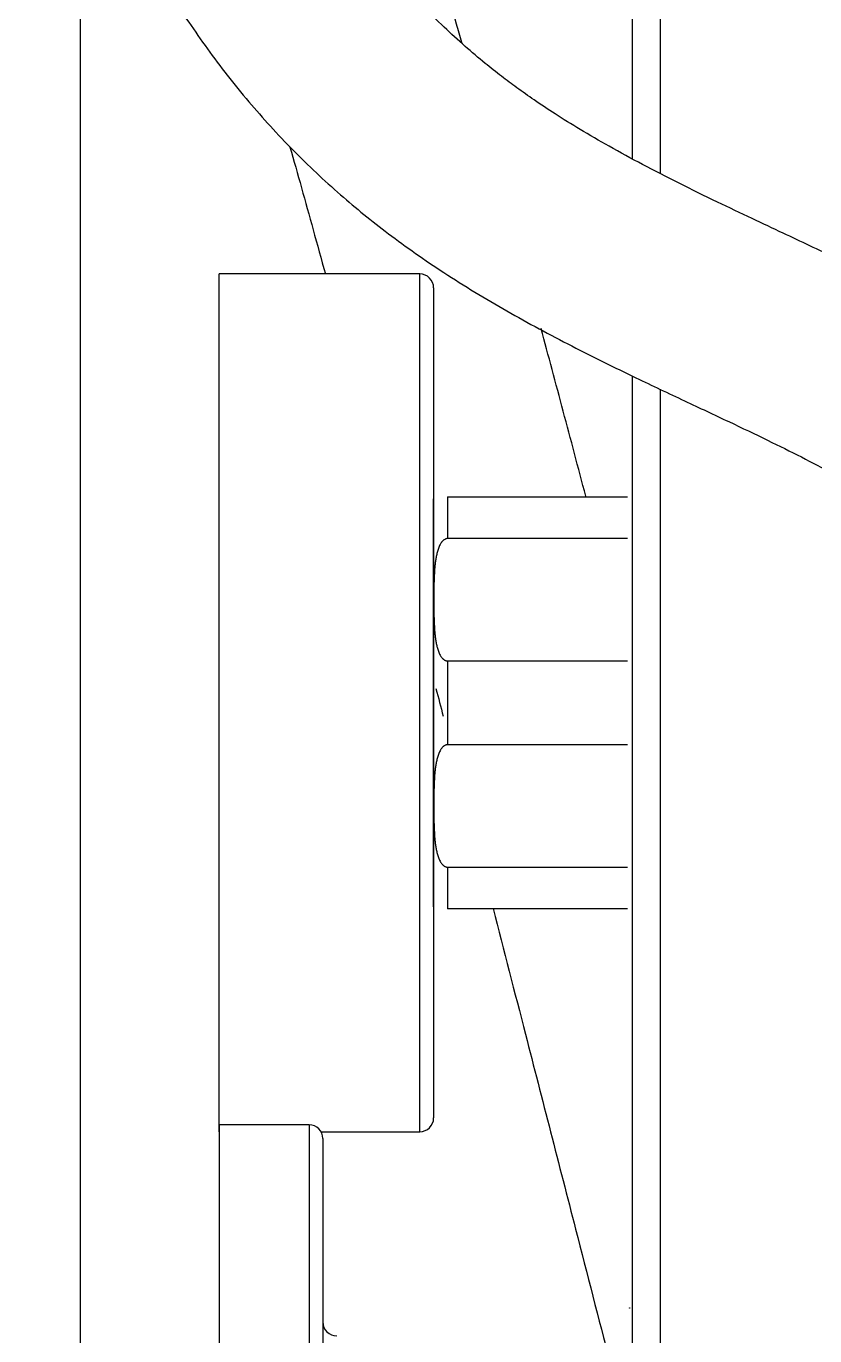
# Model space of a CAD drawing. Header units: millimetres. Extents: x -33000 to 294000, y 0 to 42408.
# Drawn here: x 57312.3 to 57369.3, y 15204.9 to 15299.5 of the extents above; entities that cross this region are included whole.
import ezdxf

# ---------------------------------------------------------------- set-up
doc = ezdxf.new("R2010")
doc.units = ezdxf.units.MM
doc.header["$LTSCALE"] = 50
doc.layers.add('arch', color=8, linetype='Continuous')

msp = doc.modelspace()

# ---------------------------------------------------------------- linework, layer by layer
at = {"layer": 'arch'}
for p, q in [((57316.206, 15654.605), (57316.206, 14754.605)), ((57326.241, 15250.605), (57326.241, 15281.605)), ((57340.741, 15281.605), (57326.241, 15281.605)), ((57340.741, 15219.605), (57340.741, 15281.605)), ((57341.741, 15280.605), (57341.741, 15220.605)), ((57341.741, 15235.855), (57341.741, 15265.355)), ((57342.741, 15265.505), (57355.741, 15265.505)), ((57342.741, 15265.505), (57342.741, 15262.475)), ((57355.741, 15262.475), (57342.741, 15262.475)), ((57342.741, 15253.634), (57355.741, 15253.634)), ((57342.741, 15253.634), (57342.741, 15247.575)), ((57326.241, 15219.605), (57326.241, 15250.605)), ((57355.741, 15247.575), (57342.741, 15247.575)), ((57342.741, 15238.734), (57342.741, 15235.705)), ((57342.741, 15238.734), (57355.741, 15238.734)), ((57355.741, 15235.705), (57342.741, 15235.705)), ((57326.241, 15220.105), (57326.241, 15169.105)), ((57332.741, 15220.105), (57326.241, 15220.105)), ((57332.741, 15220.105), (57332.741, 15169.105)), ((57333.607, 15219.605), (57340.741, 15219.605)), ((57333.741, 15219.105), (57333.741, 15170.105))]:
    msp.add_line(p, q, dxfattribs=at)
for centre, start, end in [((57340.741, 15280.605), 0, 90), ((57340.741, 15220.605), 270, 0), ((57332.741, 15219.105), 0, 90), ((57334.741, 15205.855), 180, 270)]:
    msp.add_arc(centre, 1, start, end, dxfattribs=at)
for points, degree in [([(57356.1, 15289.914, 0), (57356.1, 15442.605, 0)], 1), ([(57358.1, 15442.605, 0), (57358.1, 15288.86, 0)], 1), ([(57356.1, 15199.247, 0), (57356.1, 15274.22, 0)], 1), ([(57358.1, 15273.267, 0), (57358.1, 15199.247, 0)], 1), ([(57341.91, 15251.632, 0), (57342.082, 15250.971, 0), (57342.255, 15250.309, 0), (57342.427, 15249.647, 0)], 3)]:
    msp.add_open_spline(points, degree=degree, dxfattribs=at)
for points, knots in [([(57343.769, 15298.339, 0), (57343.642, 15298.785, 0), (57342.964, 15301.146, 0), (57341.785, 15305.186, 0), (57340.332, 15310.036, 0), (57338.985, 15314.403, 0), (57337.789, 15318.161, 0), (57336.732, 15321.37, 0), (57335.77, 15324.201, 0), (57334.771, 15327.031, 0), (57333.662, 15330.024, 0), (57332.482, 15333, 0), (57331.323, 15335.676, 0), (57330.22, 15337.954, 0), (57329.201, 15339.791, 0), (57328.289, 15341.192, 0), (57327.454, 15342.267, 0), (57326.625, 15343.174, 0), (57325.347, 15344.249, 0), (57323.614, 15345.173, 0), (57321.511, 15345.709, 0), (57319.187, 15345.59, 0), (57317.038, 15344.783, 0), (57315.542, 15343.688, 0), (57314.503, 15342.523, 0), (57313.857, 15341.506, 0), (57313.48, 15340.747, 0), (57313.162, 15339.959, 0), (57312.89, 15339.081, 0), (57312.662, 15338.089, 0), (57312.465, 15336.855, 0), (57312.337, 15335.399, 0), (57312.296, 15333.755, 0), (57312.337, 15332.12, 0), (57312.434, 15330.608, 0), (57312.599, 15328.898, 0), (57312.858, 15326.917, 0), (57313.288, 15324.444, 0), (57313.878, 15321.784, 0), (57314.64, 15319.02, 0), (57315.676, 15315.871, 0), (57317.013, 15312.47, 0), (57318.692, 15308.886, 0), (57320.592, 15305.351, 0), (57322.784, 15301.673, 0), (57325.33, 15297.878, 0), (57328.241, 15294.132, 0), (57331.452, 15290.606, 0), (57334.858, 15287.393, 0), (57338.491, 15284.436, 0), (57342.487, 15281.63, 0), (57346.965, 15278.919, 0), (57351.652, 15276.401, 0), (57355.982, 15274.266, 0), (57359.791, 15272.467, 0), (57362.984, 15270.97, 0), (57365.812, 15269.62, 0), (57368.288, 15268.394, 0), (57370.275, 15267.356, 0), (57371.869, 15266.48, 0), (57373.139, 15265.75, 0), (57374.445, 15264.966, 0), (57375.942, 15264.017, 0), (57377.681, 15262.837, 0), (57379.637, 15261.393, 0), (57381.765, 15259.667, 0), (57384.052, 15257.64, 0), (57386.201, 15255.583, 0), (57387.588, 15254.193, 0), (57388.174, 15253.6, 0)], [0, 0, 0, 0, 0.002402, 0.012822, 0.022862, 0.031953, 0.041591, 0.049804, 0.057078, 0.065589, 0.075662, 0.087423, 0.100212, 0.112465, 0.124066, 0.134938, 0.14339, 0.151502, 0.160466, 0.167922, 0.176056, 0.184411, 0.191859, 0.199965, 0.206744, 0.21219, 0.217097, 0.223024, 0.230036, 0.23816, 0.247424, 0.260726, 0.274526, 0.287305, 0.299016, 0.309624, 0.327234, 0.346233, 0.366797, 0.388823, 0.410891, 0.441474, 0.471024, 0.500223, 0.53021, 0.561057, 0.591924, 0.620712, 0.647368, 0.671723, 0.697531, 0.724554, 0.751108, 0.776769, 0.796252, 0.814395, 0.830904, 0.84598, 0.860444, 0.869383, 0.878121, 0.886896, 0.897619, 0.910691, 0.92579, 0.943097, 0.962569, 0.984147, 1, 1, 1, 1]), ([(57398.554, 15262.848, 0), (57398.207, 15263.203, 0), (57397.045, 15264.388, 0), (57395.09, 15266.346, 0), (57392.681, 15268.631, 0), (57390.256, 15270.774, 0), (57387.635, 15272.898, 0), (57384.631, 15275.079, 0), (57381.486, 15277.097, 0), (57378.403, 15278.879, 0), (57375.71, 15280.32, 0), (57373.2, 15281.588, 0), (57370.958, 15282.677, 0), (57368.911, 15283.65, 0), (57366.878, 15284.606, 0), (57364.646, 15285.654, 0), (57362.128, 15286.849, 0), (57359.477, 15288.147, 0), (57356.866, 15289.487, 0), (57354.477, 15290.786, 0), (57352.37, 15292.009, 0), (57350.568, 15293.129, 0), (57349.052, 15294.138, 0), (57347.769, 15295.044, 0), (57346.599, 15295.919, 0), (57345.345, 15296.913, 0), (57343.951, 15298.097, 0), (57342.435, 15299.492, 0), (57340.877, 15301.058, 0), (57339.311, 15302.785, 0), (57337.669, 15304.788, 0), (57336.084, 15306.954, 0), (57334.62, 15309.181, 0), (57333.345, 15311.289, 0), (57332.23, 15313.264, 0), (57331.238, 15315.152, 0), (57330.343, 15317.014, 0), (57329.505, 15318.953, 0), (57328.766, 15320.896, 0), (57328.131, 15322.812, 0), (57327.61, 15324.635, 0), (57327.186, 15326.407, 0), (57326.862, 15328.069, 0), (57326.623, 15329.593, 0), (57326.468, 15330.896, 0), (57326.375, 15331.946, 0), (57326.32, 15332.848, 0), (57326.292, 15333.685, 0), (57326.293, 15334.391, 0), (57326.302, 15334.797, 0), (57326.292, 15334.901, 0), (57326.28, 15334.914, 0)], [0, 0, 0, 0, 0.0087569, 0.0291666, 0.0481263, 0.0655636, 0.082947, 0.1025636, 0.1244691, 0.140388, 0.1554253, 0.1689002, 0.1807908, 0.1910894, 0.2015427, 0.2137453, 0.2277044, 0.2434234, 0.2587888, 0.2734129, 0.2866866, 0.298605, 0.3091656, 0.3183675, 0.3268702, 0.3363666, 0.3485088, 0.3620438, 0.3769628, 0.3932545, 0.4107109, 0.4329158, 0.4538942, 0.4736599, 0.493506, 0.5119877, 0.5301413, 0.5492772, 0.569369, 0.5868021, 0.6046622, 0.6217005, 0.6376579, 0.6525469, 0.6667693, 0.677429, 0.689201, 0.7020371, 0.7156121, 0.7277434, 0.7360933, 0.7360933, 0.7360933, 0.7360933]), ([(57331.364, 15290.781, 0), (57331.912, 15288.841, 0), (57332.757, 15285.818, 0), (57333.621, 15282.683, 0), (57333.917, 15281.605, 0)], [0.95796098, 0.95796098, 0.95796098, 0.95796098, 0.96754744, 0.97248983, 0.97248983, 0.97248983, 0.97248983]), ([(57352.731, 15265.549, 0), (57352.185, 15267.614, 0), (57351.1, 15271.703, 0), (57350.029, 15275.695, 0), (57349.499, 15277.661, 0)], [0, 0, 0, 0, 0.500257, 1, 1, 1, 1]), ([(57342.741, 15262.475, 0), (57342.711, 15262.475, 0), (57342.683, 15262.472, 0), (57342.642, 15262.462, 0), (57342.628, 15262.458, 0), (57342.601, 15262.449, 0), (57342.588, 15262.444, 0), (57342.55, 15262.427, 0), (57342.526, 15262.413, 0), (57342.491, 15262.39, 0), (57342.48, 15262.382, 0), (57342.459, 15262.366, 0), (57342.448, 15262.357, 0), (57342.418, 15262.331, 0), (57342.399, 15262.312, 0), (57342.363, 15262.274, 0), (57342.346, 15262.254, 0), (57342.322, 15262.223, 0), (57342.314, 15262.213, 0), (57342.299, 15262.192, 0), (57342.276, 15262.16, 0), (57342.256, 15262.128, 0), (57342.216, 15262.062, 0), (57342.193, 15262.018, 0), (57342.149, 15261.928, 0), (57342.129, 15261.882, 0), (57342.092, 15261.789, 0), (57342.075, 15261.742, 0), (57342.043, 15261.647, 0), (57342.028, 15261.6, 0), (57341.987, 15261.457, 0), (57341.964, 15261.361, 0), (57341.923, 15261.169, 0), (57341.906, 15261.072, 0), (57341.875, 15260.879, 0), (57341.862, 15260.783, 0), (57341.839, 15260.589, 0), (57341.83, 15260.492, 0), (57341.804, 15260.2, 0), (57341.792, 15260.005, 0), (57341.774, 15259.615, 0), (57341.767, 15259.419, 0), (57341.759, 15259.028, 0), (57341.756, 15258.833, 0), (57341.753, 15258.442, 0), (57341.752, 15258.246, 0), (57341.752, 15257.855, 0), (57341.753, 15257.66, 0), (57341.756, 15257.269, 0), (57341.759, 15257.073, 0), (57341.768, 15256.682, 0), (57341.774, 15256.487, 0), (57341.792, 15256.096, 0), (57341.804, 15255.901, 0), (57341.83, 15255.609, 0), (57341.84, 15255.511, 0), (57341.864, 15255.317, 0), (57341.877, 15255.22, 0), (57341.908, 15255.026, 0), (57341.925, 15254.93, 0), (57341.967, 15254.737, 0), (57341.99, 15254.642, 0), (57342.031, 15254.499, 0), (57342.046, 15254.452, 0), (57342.078, 15254.358, 0), (57342.095, 15254.312, 0), (57342.132, 15254.22, 0), (57342.152, 15254.174, 0), (57342.196, 15254.085, 0), (57342.22, 15254.04, 0), (57342.259, 15253.975, 0), (57342.273, 15253.954, 0), (57342.302, 15253.912, 0), (57342.318, 15253.891, 0), (57342.35, 15253.851, 0), (57342.367, 15253.831, 0), (57342.394, 15253.803, 0), (57342.403, 15253.794, 0), (57342.422, 15253.775, 0), (57342.432, 15253.767, 0), (57342.462, 15253.741, 0), (57342.483, 15253.725, 0), (57342.516, 15253.703, 0), (57342.528, 15253.696, 0), (57342.552, 15253.682, 0), (57342.564, 15253.676, 0), (57342.602, 15253.659, 0), (57342.628, 15253.65, 0), (57342.67, 15253.641, 0), (57342.684, 15253.638, 0), (57342.712, 15253.635, 0), (57342.726, 15253.634, 0), (57342.741, 15253.634, 0)], [0, 0, 0, 0, 0.007813, 0.007813, 0.011719, 0.011719, 0.015625, 0.015625, 0.023438, 0.023438, 0.027344, 0.027344, 0.03125, 0.03125, 0.039063, 0.039063, 0.046875, 0.046875, 0.050781, 0.050781, 0.054688, 0.0625, 0.0625, 0.078125, 0.078125, 0.09375, 0.09375, 0.109375, 0.109375, 0.125, 0.125, 0.15625, 0.15625, 0.1875, 0.1875, 0.21875, 0.21875, 0.25, 0.25, 0.3125, 0.3125, 0.375, 0.375, 0.4375, 0.4375, 0.5, 0.5, 0.5625, 0.5625, 0.625, 0.625, 0.6875, 0.6875, 0.75, 0.75, 0.78125, 0.78125, 0.8125, 0.8125, 0.84375, 0.84375, 0.875, 0.875, 0.890625, 0.890625, 0.90625, 0.90625, 0.921875, 0.921875, 0.9375, 0.9375, 0.945313, 0.945313, 0.953125, 0.953125, 0.960938, 0.960938, 0.964844, 0.964844, 0.96875, 0.96875, 0.976562, 0.976562, 0.980469, 0.980469, 0.984375, 0.984375, 0.992187, 0.992187, 0.996094, 0.996094, 1, 1, 1, 1]), ([(57342.741, 15262.475, 0), (57342.711, 15262.475, 0), (57342.683, 15262.472, 0), (57342.642, 15262.462, 0), (57342.628, 15262.458, 0), (57342.601, 15262.449, 0), (57342.588, 15262.444, 0), (57342.55, 15262.427, 0), (57342.526, 15262.413, 0), (57342.491, 15262.39, 0), (57342.48, 15262.382, 0), (57342.459, 15262.366, 0), (57342.448, 15262.357, 0), (57342.418, 15262.331, 0), (57342.399, 15262.312, 0), (57342.363, 15262.274, 0), (57342.346, 15262.254, 0), (57342.322, 15262.223, 0), (57342.314, 15262.213, 0), (57342.299, 15262.192, 0), (57342.276, 15262.16, 0), (57342.256, 15262.128, 0), (57342.216, 15262.062, 0), (57342.193, 15262.018, 0), (57342.149, 15261.928, 0), (57342.129, 15261.882, 0), (57342.092, 15261.789, 0), (57342.075, 15261.742, 0), (57342.043, 15261.647, 0), (57342.028, 15261.6, 0), (57341.987, 15261.457, 0), (57341.964, 15261.361, 0), (57341.923, 15261.169, 0), (57341.906, 15261.072, 0), (57341.875, 15260.879, 0), (57341.862, 15260.783, 0), (57341.839, 15260.589, 0), (57341.83, 15260.492, 0), (57341.804, 15260.2, 0), (57341.792, 15260.005, 0), (57341.774, 15259.615, 0), (57341.767, 15259.419, 0), (57341.759, 15259.028, 0), (57341.756, 15258.833, 0), (57341.753, 15258.442, 0), (57341.752, 15258.246, 0), (57341.752, 15257.855, 0), (57341.753, 15257.66, 0), (57341.756, 15257.269, 0), (57341.759, 15257.073, 0), (57341.768, 15256.682, 0), (57341.774, 15256.487, 0), (57341.792, 15256.096, 0), (57341.804, 15255.901, 0), (57341.83, 15255.609, 0), (57341.84, 15255.511, 0), (57341.864, 15255.317, 0), (57341.877, 15255.22, 0), (57341.908, 15255.026, 0), (57341.925, 15254.93, 0), (57341.967, 15254.737, 0), (57341.99, 15254.642, 0), (57342.031, 15254.499, 0), (57342.046, 15254.452, 0), (57342.078, 15254.358, 0), (57342.095, 15254.312, 0), (57342.132, 15254.22, 0), (57342.152, 15254.174, 0), (57342.196, 15254.085, 0), (57342.22, 15254.04, 0), (57342.259, 15253.975, 0), (57342.273, 15253.954, 0), (57342.302, 15253.912, 0), (57342.318, 15253.891, 0), (57342.35, 15253.851, 0), (57342.367, 15253.831, 0), (57342.394, 15253.803, 0), (57342.403, 15253.794, 0), (57342.422, 15253.775, 0), (57342.432, 15253.767, 0), (57342.462, 15253.741, 0), (57342.483, 15253.725, 0), (57342.516, 15253.703, 0), (57342.528, 15253.696, 0), (57342.552, 15253.682, 0), (57342.564, 15253.676, 0), (57342.602, 15253.659, 0), (57342.628, 15253.65, 0), (57342.67, 15253.641, 0), (57342.684, 15253.638, 0), (57342.712, 15253.635, 0), (57342.726, 15253.634, 0), (57342.741, 15253.634, 0)], [0, 0, 0, 0, 0.007813, 0.007813, 0.011719, 0.011719, 0.015625, 0.015625, 0.023438, 0.023438, 0.027344, 0.027344, 0.03125, 0.03125, 0.039063, 0.039063, 0.046875, 0.046875, 0.050781, 0.050781, 0.054688, 0.0625, 0.0625, 0.078125, 0.078125, 0.09375, 0.09375, 0.109375, 0.109375, 0.125, 0.125, 0.15625, 0.15625, 0.1875, 0.1875, 0.21875, 0.21875, 0.25, 0.25, 0.3125, 0.3125, 0.375, 0.375, 0.4375, 0.4375, 0.5, 0.5, 0.5625, 0.5625, 0.625, 0.625, 0.6875, 0.6875, 0.75, 0.75, 0.78125, 0.78125, 0.8125, 0.8125, 0.84375, 0.84375, 0.875, 0.875, 0.890625, 0.890625, 0.90625, 0.90625, 0.921875, 0.921875, 0.9375, 0.9375, 0.945313, 0.945313, 0.953125, 0.953125, 0.960938, 0.960938, 0.964844, 0.964844, 0.96875, 0.96875, 0.976562, 0.976562, 0.980469, 0.980469, 0.984375, 0.984375, 0.992187, 0.992187, 0.996094, 0.996094, 1, 1, 1, 1]), ([(57342.741, 15247.575, 0), (57342.711, 15247.575, 0), (57342.683, 15247.572, 0), (57342.642, 15247.562, 0), (57342.628, 15247.558, 0), (57342.601, 15247.549, 0), (57342.588, 15247.544, 0), (57342.55, 15247.527, 0), (57342.526, 15247.513, 0), (57342.491, 15247.49, 0), (57342.48, 15247.482, 0), (57342.459, 15247.466, 0), (57342.448, 15247.457, 0), (57342.418, 15247.431, 0), (57342.399, 15247.412, 0), (57342.363, 15247.374, 0), (57342.346, 15247.354, 0), (57342.322, 15247.323, 0), (57342.314, 15247.313, 0), (57342.299, 15247.292, 0), (57342.276, 15247.26, 0), (57342.256, 15247.228, 0), (57342.216, 15247.162, 0), (57342.193, 15247.118, 0), (57342.149, 15247.028, 0), (57342.129, 15246.982, 0), (57342.092, 15246.889, 0), (57342.075, 15246.842, 0), (57342.043, 15246.747, 0), (57342.028, 15246.7, 0), (57341.987, 15246.557, 0), (57341.964, 15246.461, 0), (57341.923, 15246.269, 0), (57341.906, 15246.172, 0), (57341.875, 15245.979, 0), (57341.862, 15245.883, 0), (57341.839, 15245.689, 0), (57341.83, 15245.592, 0), (57341.804, 15245.3, 0), (57341.792, 15245.105, 0), (57341.774, 15244.715, 0), (57341.767, 15244.519, 0), (57341.759, 15244.128, 0), (57341.756, 15243.933, 0), (57341.753, 15243.542, 0), (57341.752, 15243.346, 0), (57341.752, 15242.955, 0), (57341.753, 15242.76, 0), (57341.756, 15242.369, 0), (57341.759, 15242.173, 0), (57341.768, 15241.782, 0), (57341.774, 15241.587, 0), (57341.792, 15241.196, 0), (57341.804, 15241.001, 0), (57341.83, 15240.709, 0), (57341.84, 15240.611, 0), (57341.864, 15240.417, 0), (57341.877, 15240.32, 0), (57341.908, 15240.126, 0), (57341.925, 15240.03, 0), (57341.967, 15239.837, 0), (57341.99, 15239.742, 0), (57342.031, 15239.599, 0), (57342.046, 15239.552, 0), (57342.078, 15239.458, 0), (57342.095, 15239.412, 0), (57342.132, 15239.32, 0), (57342.152, 15239.274, 0), (57342.196, 15239.185, 0), (57342.22, 15239.14, 0), (57342.259, 15239.075, 0), (57342.273, 15239.054, 0), (57342.302, 15239.012, 0), (57342.318, 15238.991, 0), (57342.35, 15238.951, 0), (57342.367, 15238.931, 0), (57342.394, 15238.903, 0), (57342.403, 15238.894, 0), (57342.422, 15238.875, 0), (57342.432, 15238.867, 0), (57342.462, 15238.841, 0), (57342.483, 15238.825, 0), (57342.516, 15238.803, 0), (57342.528, 15238.796, 0), (57342.552, 15238.782, 0), (57342.564, 15238.776, 0), (57342.602, 15238.759, 0), (57342.628, 15238.75, 0), (57342.67, 15238.741, 0), (57342.684, 15238.738, 0), (57342.712, 15238.735, 0), (57342.726, 15238.734, 0), (57342.741, 15238.734, 0)], [0, 0, 0, 0, 0.007812, 0.007812, 0.011719, 0.011719, 0.015625, 0.015625, 0.023437, 0.023437, 0.027344, 0.027344, 0.03125, 0.03125, 0.039062, 0.039062, 0.046875, 0.046875, 0.050781, 0.050781, 0.054687, 0.0625, 0.0625, 0.078125, 0.078125, 0.09375, 0.09375, 0.109375, 0.109375, 0.125, 0.125, 0.15625, 0.15625, 0.1875, 0.1875, 0.21875, 0.21875, 0.25, 0.25, 0.3125, 0.3125, 0.375, 0.375, 0.4375, 0.4375, 0.5, 0.5, 0.5625, 0.5625, 0.625, 0.625, 0.6875, 0.6875, 0.75, 0.75, 0.78125, 0.78125, 0.8125, 0.8125, 0.84375, 0.84375, 0.875, 0.875, 0.890625, 0.890625, 0.90625, 0.90625, 0.921875, 0.921875, 0.9375, 0.9375, 0.945313, 0.945313, 0.953125, 0.953125, 0.960938, 0.960938, 0.964844, 0.964844, 0.96875, 0.96875, 0.976563, 0.976563, 0.980469, 0.980469, 0.984375, 0.984375, 0.992188, 0.992188, 0.996094, 0.996094, 1, 1, 1, 1]), ([(57346.031, 15235.74, 0), (57346.811, 15232.718, 0), (57348.803, 15224.983, 0), (57351.626, 15213.993, 0), (57353.973, 15204.882, 0), (57355.112, 15200.475, 0), (57355.428, 15199.254, 0)], [0, 0, 0, 0, 0.248093, 0.632894, 0.898007, 1, 1, 1, 1]), ([(57355.879, 15206.864, 0), (57355.879, 15206.864, 0), (57355.879, 15206.864, 0), (57355.878, 15206.864, 0), (57355.879, 15206.864, 0), (57355.879, 15206.864, 0), (57355.88, 15206.865, 0), (57355.88, 15206.865, 0), (57355.881, 15206.865, 0), (57355.883, 15206.865, 0), (57355.884, 15206.865, 0), (57355.886, 15206.865, 0), (57355.888, 15206.865, 0), (57355.89, 15206.865, 0), (57355.893, 15206.865, 0), (57355.895, 15206.865, 0), (57355.898, 15206.865, 0), (57355.901, 15206.866, 0), (57355.904, 15206.866, 0), (57355.908, 15206.866, 0), (57355.911, 15206.866, 0), (57355.915, 15206.866, 0), (57355.919, 15206.866, 0), (57355.923, 15206.866, 0), (57355.926, 15206.866, 0), (57355.928, 15206.866, 0), (57355.929, 15206.866, 0)], [0, 0, 0, 0, 0.044949, 0.08972, 0.134313, 0.178729, 0.222966, 0.267027, 0.310909, 0.354614, 0.398141, 0.44149, 0.484662, 0.527656, 0.570472, 0.613111, 0.655571, 0.697855, 0.73996, 0.781888, 0.823638, 0.86521, 0.906605, 0.947822, 0.988861, 1, 1, 1, 1])]:
    msp.add_open_spline(points, degree=3, knots=knots, dxfattribs=at)

doc.saveas('drawing.dxf')
